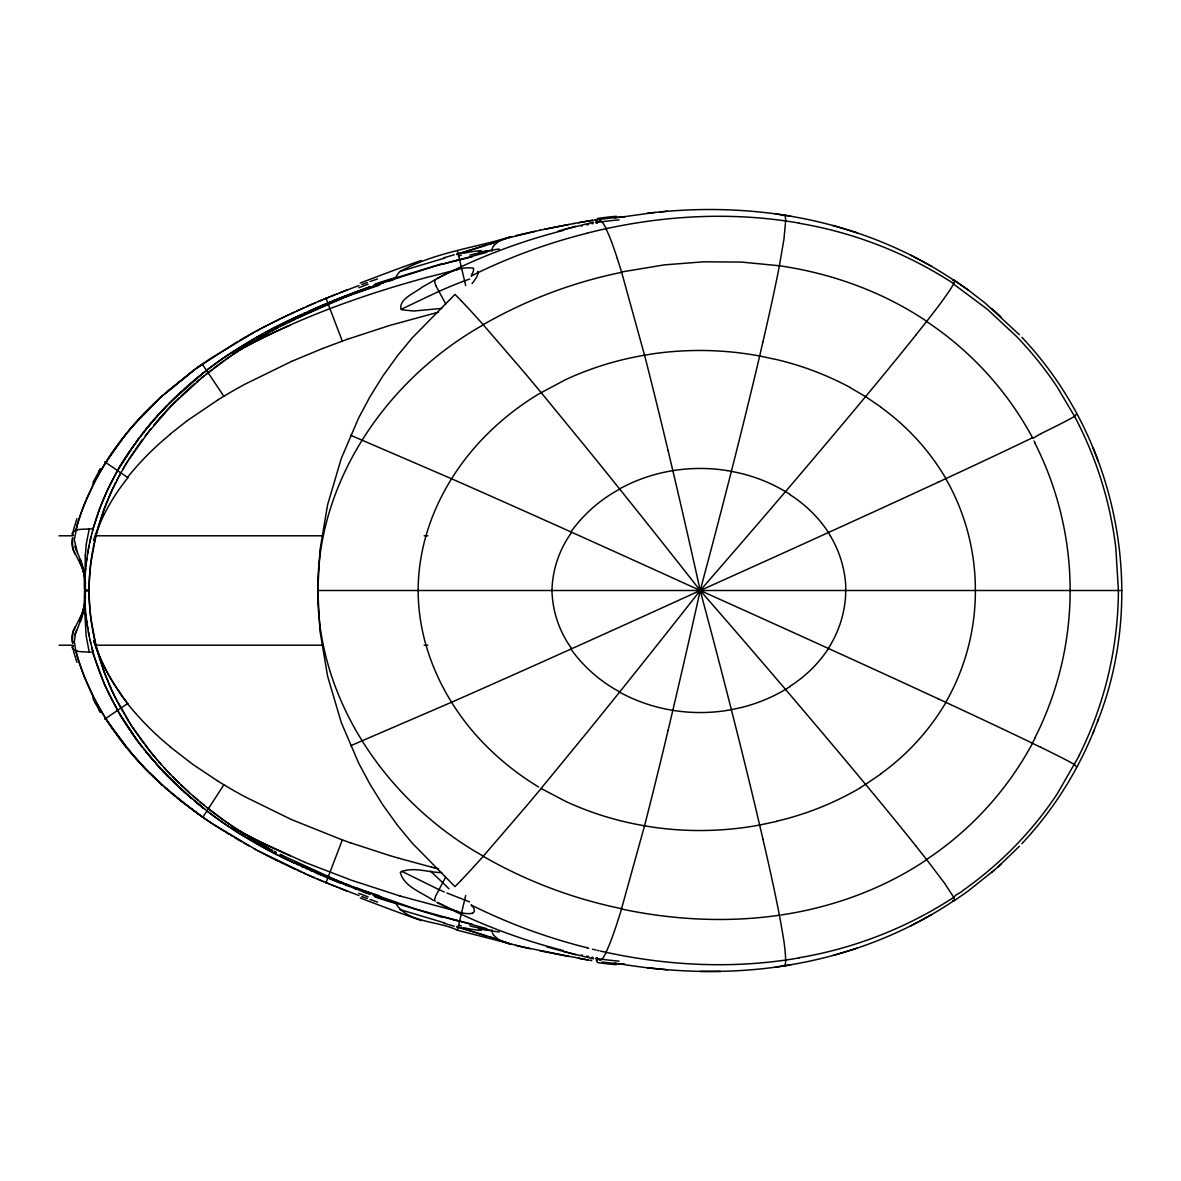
<?xml version="1.0" encoding="UTF-8"?>
<svg xmlns="http://www.w3.org/2000/svg" width="1181" height="1181" viewBox="0 0 1181 1181"><rect width="100%" height="100%" fill="white"/><g stroke="black" fill="none" stroke-linecap="round" stroke-linejoin="round"><path stroke-width="1.5" d="M84.678 597.187L85.298 555.528M85.357 590.057L85.121 599.343M84.737 592.434L84.131 575.516M84.737 592.434L84.131 605.484M85.357 592.316L85.283 596.715M84.589 589.171L84.604 587.09M461.107 880.376L454.98 886.621L412.346 843.264L397.746 825.608L382.674 804.689L369.904 784.095L358.655 763.088L341.235 722.388L327.58 676.108L319.962 630.846L317.778 590.5L319.962 550.154L327.58 504.892L341.235 458.612L358.655 417.912L369.904 396.905L382.674 376.311L397.746 355.392L412.346 337.736L454.98 294.379L461.107 300.624M880.893 407.061L865.57 396.639L856.24 407.844A443.229 13.611 -48.9 0 1 785.483 491.621L770.809 508.775A443.584 13.626 -48.9 0 1 722.551 564.769L700.215 590.5L680.758 615.212A408.286 13.08 -51.8 0 1 619.597 692.066L609.116 705.101A382.245 12.253 -51.8 0 1 587.695 731.6L540.411 789.292A320.76 10.275 -51.8 0 1 526.933 805.442L483.324 856.151C388.549 802.947 317.187 701.484 317.778 590.5C317.187 479.516 388.549 378.053 483.324 324.849L523.714 371.735A322.502 10.334 51.8 0 1 540.411 391.708L587.695 449.4A382.245 12.253 51.8 0 1 609.116 475.899L619.597 488.934A408.286 13.08 51.8 0 1 680.758 565.802L700.215 590.5L722.565 616.231A443.584 13.626 48.9 0 1 770.809 672.225L785.498 689.394A443.229 13.611 48.9 0 1 856.21 773.127L865.57 784.361L880.893 773.939M72.425 533.827L73.001 535.554M84.604 587.164L84.633 585.599M1021.86 337.323C1116.931 437.472 1148.67 592.906 1097.518 721.65M84.633 585.628L84.648 584.654M84.663 584.713L84.692 583.193M84.678 583.813L85.298 572.696M596.922 957.821L596.567 961.29M84.707 582.705L84.766 581.259M84.796 580.698L84.84 579.812M85.298 555.528L86.287 544.087M596.494 222.589L596.567 219.71M85.121 574.926L85.445 570.91M85.342 572.017L86.272 562.938M85.504 570.069L85.637 568.696M85.873 566.481L86.021 565.153M86.065 564.71L86.169 563.824M86.287 544.087L89.195 528.999A21.922 1.535 -0.1 0 1 92.413 528.94L93.55 527.272A252.955 252.955 0 0 1 107.368 490.366L117.598 470.451M86.228 563.293L86.863 558.465M86.479 561.359L86.803 558.953M86.863 558.524L87.778 552.693M87.615 553.623L88.295 549.77M87.852 552.221L88.103 550.818M72.351 539.363L72.868 548.87L79.895 563.012M88.368 549.327L88.782 547.157M88.457 548.855L89.106 545.504M617.309 258.506L621.56 271.97L664.401 264.869L703.92 261.798L741.742 262.093L779.386 265.769L783.948 239.212L785.645 220.95A540.736 21.288 -74.9 0 0 783.092 215.385L782.767 215.577M88.988 546.124L89.402 544.042M72.44 538.92L72.632 538.034M89.49 543.6L90.996 536.956M89.697 542.655L90.007 541.223M72.705 537.724L71.967 543.009A17.125 17.125 0 0 0 72.262 546.449L73.325 550.184A41.822 41.822 0 0 0 75.215 554.288M90.11 540.75L91.852 533.546M763.015 341.56L759.663 355.968A398.691 15.693 -74.9 0 1 732.929 465.211L726.61 489.967A397.48 15.648 -74.9 0 1 710.992 549.992L700.215 590.5A373.978 14.881 -77.5 0 1 672.845 710.209L668.106 730.316M585.806 959.577L522.888 947.029L457.431 930.215L465.698 895.478M91.823 533.635L93.196 528.512M776.818 821.371L759.663 825.032A329.691 329.337 90 0 1 654.274 827.364L644.531 825.859L620.527 912.411M92.723 530.254L93.078 528.94M93.314 528.099L99.691 508.642L107.338 490.351M77.149 525.442L74.3 539.791L77.385 552.398M73.37 530.151L76.927 518.666M620.261 913.238L616.6 924.634A526.386 20.948 -77.5 0 1 609.263 944.992L605.705 953.111M103.943 509.601L95.912 535.672L90.981 561.979A224.995 224.995 0 0 0 90.981 619.021L95.912 645.328L103.943 671.413M100.592 468.606L93.181 482.055A443.052 53.972 -0.2 0 0 93.166 483.649M103.736 510.177L112.047 490.189M104.105 509.173L104.578 507.919M80.426 620.97L75.422 634.079L74.3 641.711M104.74 507.49L105.05 506.664M325.941 882.812L342.313 839.912L350.639 842.88M1021.86 843.677C1052.773 810.801 1077.382 772.02 1094.182 730.138M105.375 505.822L105.7 504.996M1093.119 732.855L1098.492 719.14M106.024 504.154L107.028 501.674M107.368 500.833L108.416 498.367M108.755 497.541L109.11 496.714M109.464 495.902L109.833 495.075M110.187 494.263L110.748 493.038M111.044 492.359L115.753 482.527M112.239 489.775L112.815 488.565M107.988 488.964L113.14 478.615M113.007 488.152L120.182 474.112M916.043 334.828C927.986 319.667 940.209 304.668 950.882 288.563C952.24 286.082 954.248 283.691 954.602 280.812C901.398 244.777 838.938 222.353 775.208 213.909M1079.419 755.25L1057.216 793.868A356.603 356.455 90 0 1 1016.516 844.533C1000.233 861.51 982.238 876.833 963.046 890.43C960.064 893.84 951.738 894.858 954.602 900.188C901.398 936.223 838.938 958.647 775.208 967.091M79.895 617.988L72.868 632.13L72.351 641.637M99.381 470.407L100.444 468.739M1035.043 738.022L1032.356 743.203L1040.771 747.293M116.771 480.534L117.273 479.56M117.775 478.6L118.277 477.641M113.568 477.803L113.996 476.991M119.045 476.209L119.561 475.249M114.424 476.194L117.82 470.068M119.827 474.777L125.555 464.724M120.344 473.817L120.875 472.872M472.533 274.051L471.337 276M117.79 470.112L118.558 468.783M122.794 469.462L124.596 466.377M117.524 470.584L122.691 461.83M119.502 467.159L118.617 468.695L138.59 438.491M119.945 466.392L120.403 465.624M830.538 644.87L828.339 648.428M120.861 464.871L129.954 450.611M125.511 464.827L127.843 460.989M125.968 464.059L127.371 461.756M445.68 877.084L435.641 896.054A936.046 29.983 -51.8 0 0 435.184 901.28M104.002 465.181L104.666 464.103M123.164 461.077L123.621 460.324M127.74 461.166L150.784 428.792M108.918 457.416L95.882 479.442L85.047 502.707A239.95 239.95 0 0 0 75.776 530.284L74.226 531.214M105.33 463.026L126.943 432.851M128.788 459.453L139.196 443.967M105.67 462.48L111.309 453.829M124.02 459.675L139.21 437.693M212.447 823.792L202.837 817.267L223.873 784.76A540.972 540.972 0 0 0 244.556 796.585L291.53 819.599L342.313 839.912M109.39 456.693L120.536 440.985L135.239 423.078M73.001 645.461L72.425 647.173M111.796 453.12L112.771 451.688M130.988 449.075L151.803 422.06M493.658 245.633L499.888 240.393L509.764 237.041M113.273 450.98L117.185 445.488M139.845 443.067L142.502 439.435M117.982 444.41L118.794 443.318M120.403 441.177L126.116 433.87M140.273 436.291L143.595 432.025M145.204 435.848L171.806 405.186L203.796 376.03M143.492 432.157L160.07 412.76L175.57 396.993M145.986 429.028L163.096 409.541M127.769 431.847L131.903 426.917M153.648 425.308L157.147 421.174M128.596 430.844L144.215 413.335L161.959 396.122M157.442 420.835L159.804 418.118M132.73 425.957L161.871 396.196L193.743 370.244M152.999 420.687L155.405 417.926M160.114 417.779L161.015 416.775M136.081 422.134L136.937 421.189M161.31 416.435L162.52 415.092M156.615 416.568L172.987 399.488L190.717 383.279M162.816 414.752L163.731 413.749M137.778 420.244L141.233 416.494M164.026 413.424L165.251 412.095M165.561 411.756L166.477 410.767M166.787 410.442L171.776 405.231M142.104 415.564L147.448 410.028M163.273 409.364L166.89 405.585M1019.38 846.29L998.034 866.869M173.046 403.946L179.438 397.598M148.348 409.113L151.065 406.397M169.341 403.105L203.088 373.093M151.98 405.511L153.825 403.725A362.921 362.921 0 0 1 161.295 396.727L195.736 368.782L238.016 341.339M180.737 396.358L192.724 385.375M176.84 395.797L181.948 391.044M183.527 389.597L185.624 387.737M186.214 387.206L188.739 384.991M952.905 900.483L954.263 900.719L968.021 891.124L994.55 869.939M991.553 872.582L1000.957 864.285M165.03 393.362L193.905 370.111M193.404 384.785L194.762 383.604M189.477 384.356L192.031 382.157M196.828 381.832L199.471 379.603M192.4 381.847L195.219 379.47M193.758 380.695L206.941 370.081A413.261 413.261 0 0 1 227.106 355.511L265.312 332.363M170.005 434.254L187.277 420.628M195.884 378.924L197.921 377.256M201.361 378.023L231.328 355.511M198.6 376.695L205.007 371.587M205.834 374.392L209.096 371.794M209.406 371.543L212.27 369.328M205.435 371.262L206.217 370.642M213.702 368.221L218.042 364.959M187.277 420.643L218.396 399.591M219.489 363.896L223.888 360.707M194.865 369.417L202.837 363.733A480.091 480.091 0 0 1 211.355 357.932L254.963 331.802M197.803 367.291L199.471 366.095M200.032 365.697L201.154 364.914M225.364 359.659L246.534 345.59L269.504 332.215M202.276 364.117L223.873 396.24A540.972 540.957 0 0 1 244.556 384.416L291.53 361.401M104.696 719.185L127.637 703.522A232.509 232.509 0 0 1 121.008 694.605L119.414 692.332M232.79 354.507L237.307 351.495M953.51 896.97L944.711 883.432L926.716 859.679C883.196 888.953 832.708 907.303 780.936 914.995M789.823 686.692L785.498 689.394A161.074 160.823 90 0 1 731.364 709.589M238.828 350.491L254.195 340.925M1079.419 425.75L1074.577 416.317L1076.57 414.118M218.396 399.577L223.873 396.24M860.432 787.535L865.57 784.361M257.31 339.08L258.093 338.637M239.846 340.276L247.936 335.67M258.875 338.179L265.976 334.164M256.218 337.397L263.215 333.5M248.335 335.448L249.531 334.784M250.328 334.341L251.937 333.47M266.758 333.721L271.541 331.123M252.335 333.249L253.546 332.584M253.945 332.363L262.241 327.934M471.706 274.597A117.731 15.515 -35.9 0 0 473.197 268.087C455.01 265.74 437.959 278.627 422.193 287.101C414.9 293.08 398.661 298.867 400.964 309.378C422.946 299.162 445.99 287.072 469.595 279.1M255.967 331.271L259.215 329.529M270.936 331.448L271.94 330.916M264.972 332.555L269.076 330.37M910.315 926.111L931.75 914.625M271.896 330.931L272.841 330.414M441.738 872.582C428.349 872.641 412.863 866.19 400.3 872.257C403.385 886.429 421.942 892.511 433.338 900.38M472.784 913.282C460.25 915.511 448.308 907.17 437.147 902.402M266.729 331.61L280.989 324.288M272.737 330.488L273.933 329.853M259.628 329.322L260.839 328.672M274.287 329.661L275.247 329.159M261.665 328.244L270.257 323.801M269.859 329.957L270.641 329.543M275.143 329.219L276.339 328.584M263.289 327.388L264.928 326.532M271.423 329.13L273.771 327.919M276.206 328.658L277.55 327.964M265.341 326.325L266.566 325.69M277.417 328.023L278.554 327.447M267.378 325.262L268.205 324.849M274.317 327.639L277.653 325.956M279.587 326.916L283.189 325.085M269.563 324.14L286.215 315.947M271.069 323.387L271.896 322.974M272.309 322.767L273.948 321.941M283.056 325.159L283.898 324.731M283.602 324.878L285.64 323.86M274.361 321.734L275.601 321.114M278.14 325.72L279.115 325.233M285.566 323.904L290.127 321.645M276.428 320.701L277.668 320.095M279.941 324.819L287.47 321.158M281.609 324.007L285.772 321.97M278.495 319.697L279.735 319.077M289.744 321.822L292.268 320.597M1040.771 433.707L1032.696 438.446M281.388 318.279L283.056 317.468M292.179 320.642L298.202 317.733M293.419 320.036L294.645 319.446M283.883 317.069L284.71 316.67M286.378 321.66L293.892 318.102M288.312 320.745L289.168 320.331M285.536 316.272L308.891 305.599M297.523 318.058L343.066 297.952M287.204 315.489L288.873 314.707M291.722 319.121L292.563 318.722M299.989 316.892L300.815 316.493M289.699 314.308L290.541 313.91M293.611 318.22L299.059 315.681M302.469 315.726L304.949 314.559M291.367 313.526L292.209 313.142M295.206 317.482L297.863 316.242M293.036 312.744L294.719 311.976M305.761 314.176L307.429 313.423M937.98 482.276L955.842 473.98A408.508 6.806 -24.1 0 0 1032.283 437.841M298.837 315.799L313.674 309.112M299.812 315.342L301.76 314.456M308.256 313.039L309.082 312.655M296.387 311.208L298.07 310.441M310.263 312.109L311.459 311.563M298.896 310.057L301.421 308.92M303.709 313.57L305.658 312.685M312.655 311.031L313.851 310.485M315.032 309.953L316.228 309.407M302.262 308.551L303.945 307.798M309.142 311.12L310.854 310.352M317.423 308.876L319.815 307.813M306.469 306.676L307.68 306.13M313.024 309.392L320.952 305.968M321.011 307.296L322.221 306.765M291.545 361.401L322.62 348.484M308.699 305.687L310.116 305.067M309.776 305.215L313.009 303.812M315.43 308.344L318.073 307.193M323.417 306.233L328.687 303.96M310.854 304.742L311.932 304.27M312.552 304.019L314.087 303.34M318.959 306.809L319.83 306.425M313.762 303.487L315.165 302.882M314.987 302.971L322.738 299.694M320.715 306.056L341.885 297.317M321.601 305.672L326.03 303.797M318.412 301.509L321.66 300.136M331.521 302.749L334.371 301.554M350.58 745.772L451.57 702.237A347.819 5.875 -24.5 0 0 483.59 688.095L526.224 669.125A400.964 6.776 -24.5 0 0 571.279 648.915L578.159 645.815A461.062 7.795 -24.5 0 0 679.06 600.14L700.215 590.5A499.061 8.326 -24.1 0 0 816.691 537.872L864.536 516.067A409.792 6.835 -24.1 0 0 938.157 482.202M327.668 303.118L330.267 302.041M335.315 301.155L356.086 292.77M322.324 299.871L324.908 298.793M323.55 299.354L346.919 290.024M330.06 302.115L331.817 301.391M326 298.35L326.945 297.952M332.333 301.185L333.972 300.52M333.839 300.565L334.607 300.254M327.905 297.568L329.809 296.785M335.36 299.944L336.113 299.634M335.803 299.767L337.235 299.177M330.769 296.401L334.917 294.733M344.926 297.199L346.801 296.446M338.873 298.527L340.113 298.025M340.719 297.789L350.831 293.848M348.661 295.693L383.456 282.658M952.905 280.517L954.263 280.281L968.021 289.876L984.969 302.912L1019.38 334.71M336.201 294.217L337.486 293.715M342.357 297.125L370.362 286.54M339.198 293.036L341.339 292.194M322.62 348.484L347.435 339.257M342.416 291.766L358.965 285.522M358.035 292.017L386.896 281.447M351.997 293.419L354.595 292.445M354.093 292.637L355.525 292.091M355.761 292.017L357.385 291.412M357.179 291.486L358.773 290.91M358.522 290.998L369.24 287.19M539.983 230.206L506.782 238.267M509.041 237.44L510.945 236.746M361.726 284.518L367.276 282.525M505.586 238.695L506.885 238.222M505.719 238.651L497.57 241.514M373.226 285.507L376.842 284.222M347.435 339.257L389.774 325.425L438.461 312.153M370.052 281.536L377.521 278.923M501.172 240.26L498.736 241.116M378.053 283.809L380.474 282.953M497.718 241.47L494.47 242.577M381.684 282.539L384.091 281.713M386.586 281.55L434.888 266.153L487 252.321M495.621 242.179L496.684 241.825M385.301 281.299L387.737 280.473M492.846 243.124L494.544 242.548M489.48 244.26L493.451 242.917M388.948 280.059L391.369 279.247M491.193 243.685L492.329 243.301M490.041 244.068L456.663 254.535M392.579 278.834L442.609 263.555M400.034 271.438L444.868 258.004M388.342 280.886C395.133 280.96 396.004 275.867 399.695 271.66C433.693 252.631 474.467 247.877 511.521 236.613M857.199 948.181L833.092 955.518M76.765 529.9L75.776 530.284L77.311 529.782M558.273 231.033L593.585 222.161M426.71 277.446C369.432 293.036 313.039 312.714 259.864 339.316A572.017 572.017 0 0 0 232.657 353.842M564.429 229.306L575.885 226.206M426.71 277.446L457.623 269.534M587.341 233.07C656.252 215.724 728.839 210.838 799.035 223.076M458.627 255.834L461.446 255.126M515.743 235.609L534.978 231.269M581.229 226.073L582.307 225.822M586.617 224.892L588.788 224.434M539.806 230.236L574.32 223.445M493.717 245.678A9.197 9.197 0 0 0 491.99 250.416L478.6 252.025M544.633 229.217L568.814 224.449M592.035 223.77L593.113 223.549M597.453 222.692L599.269 221.187A653.167 25.997 77.5 0 1 605.661 227.741M731.379 709.707L727.673 710.357M573.671 223.563L585.806 221.438M578.528 222.692L588.241 221.024M799.035 957.924C733.283 969.394 665.361 965.822 600.435 951.059M538.595 786.974L538.433 786.871A272.87 272.575 90 0 1 490.927 750.496C442.698 704.836 411.903 637.784 419.225 570.644C424.732 517.116 452.323 467.351 490.942 430.519A272.87 272.575 -90 0 1 538.462 394.144L565.551 379.662A310.972 310.647 90 0 1 644.546 355.23L654.274 353.621A329.691 329.337 -90 0 1 759.663 355.998L776.818 359.629A302.838 302.513 90 0 1 849.995 387.383M586.293 221.349L589.068 220.877M588.463 220.995L591.268 220.522M589.216 220.862L592.552 220.316M614.563 218.027L654.953 212.447M591.696 220.448L592.98 220.256M790.591 964.892C732.382 974.65 672.609 973.144 614.563 962.973M594.264 220.05L595.608 219.858M595.49 219.873L614.415 217.584M596.095 219.784L596.922 223.194M441.738 308.418L413.778 311.016L401.599 309.776M659.78 211.989C703.315 207.664 747.425 208.978 790.591 216.108M647.247 213.215L667.501 211.207M1076.57 766.882L1074.577 764.683M87.955 590.5L84.589 590.5L88.25 590.5M700.333 971.432L720.587 971.402M59.05 535.79L71.952 535.79M95.927 535.79L322.723 535.79M424.141 535.79L427.832 535.79M84.574 590.5L89.166 590.5M317.778 590.5L1121.95 590.5M59.05 645.21L71.952 645.21M95.927 645.21L322.723 645.21M424.141 645.21L427.832 645.21M118.41 711.966L104.843 685.083L92.413 652.06A21.922 1.535 0.1 0 1 89.18 652.015A20.918 1.461 0.1 0 1 85.504 651.912A16.549 1.166 0.1 0 1 77.164 651.233L74.226 649.786M614.415 963.416L602.148 962.057M647.247 967.785L667.501 969.793M478.6 928.989L492.034 930.584A9.197 9.197 0 0 0 493.717 935.337M779.49 265.784C831.409 273.283 882.842 291.751 926.716 321.321M590.899 960.419L591.696 960.552M591.268 960.478L589.836 960.256M727.673 470.643L731.379 471.293M588.566 960.035L586.78 959.74M588.241 959.991L578.528 958.308M568.814 956.551L539.806 950.764M597.453 958.308L599.269 959.813A653.167 25.997 -77.5 0 0 605.661 953.259M592.035 957.23L593.113 957.451M77.119 651.189L75.776 650.716L74.3 641.696M621.56 909.03C673.332 919.969 727.038 922.789 779.49 915.216C781.866 930.082 785.321 944.933 785.645 960.05A540.736 21.288 74.9 0 1 783.092 965.615L782.767 965.423M588.788 956.566L586.617 956.108M581.229 954.927L582.307 955.178M530.166 948.683L515.743 945.39M564.429 951.694L593.585 958.839M599.018 950.735L597.616 950.41M596.198 950.085L594.323 949.642M592.463 949.184L593.393 949.406M487 928.694L415.476 908.986L352.41 886.798M461.446 925.874L458.627 925.181M457.623 911.466L400.034 895.995M438.461 868.862L434.047 867.755M509.764 943.973L499.888 940.622L493.658 935.367M588.743 948.269L587.341 947.93M431.847 867.194L434.047 867.755M431.847 867.208L399.148 858.336M546.936 946.941L575.885 954.794M442.609 917.445L392.579 902.166M457.431 930.215C438.299 920.604 406.234 923.247 395.118 902.166M444.868 922.996L400.034 909.562M399.148 858.351L389.774 855.575M456.663 926.48L490.041 936.946M400.034 895.995L351.643 880.303L305.082 862.41M857.199 232.819L833.092 225.482M389.774 855.59L350.004 842.644M489.48 936.754L492.329 937.699M388.948 900.941L391.369 901.767M491.193 937.315L493.451 938.083M492.846 937.876L495.621 938.821M385.301 899.715L387.737 900.542M494.47 938.423L496.684 939.19M496.05 938.969L500.493 940.504M381.684 898.461L384.091 899.302M498.736 939.899L499.725 940.238M377.521 902.077L370.052 899.479M368.177 893.456L363.305 891.729M378.053 897.206L380.474 898.047M500.213 940.416L503.446 941.552M501.172 940.74L502.102 941.08M383.456 898.342L373.152 894.652M373.226 895.493L376.842 896.778M503.209 941.464L504.494 941.921M503.888 941.715L506.885 942.778M505.173 942.158L505.985 942.453M326.916 877.572L362.124 891.315M367.276 898.49L361.726 896.497M506.383 942.6L507.992 943.176M370.362 894.475L361.77 891.33M507.55 943.014L509.675 943.796M509.041 943.56L510.945 944.254M358.965 895.478L342.416 889.234M354.507 888.525L355.525 888.909M469.595 901.9L446.935 893.028M366.317 892.127L334.843 879.653M346.683 885.558L345.856 885.248M346.919 890.976L319.49 879.963M342.195 889.145L339.626 888.142M336.629 886.961L337.914 887.462M348.661 885.307L350.536 886.06M335.345 886.444L333.632 885.765M339.154 882.591L339.907 882.901M344.926 883.816L346.801 884.569M337.441 881.912L336.216 881.41M332.673 885.381L330.769 884.613M328.864 883.831L329.809 884.215M341.206 882.296L343.066 883.048M334.607 880.746L332.333 879.815M326 882.665L326.945 883.048M331.581 879.505L329.307 878.575M339.346 881.528L280.561 854.586M327.801 877.941L328.554 878.251M323.55 881.646L311.326 876.464M350.58 435.228L451.57 478.763A347.819 5.875 24.5 0 1 483.59 492.905L520.747 509.424A398.248 6.732 24.5 0 1 571.294 532.085L578.159 535.185A461.062 7.795 24.5 0 1 679.06 580.86L700.215 590.5A499.061 8.326 24.1 0 1 816.691 643.128L864.536 664.933A409.792 6.835 24.1 0 1 938.157 698.798M305.082 862.41L259.864 841.684A572.017 572.017 0 0 1 232.657 827.172A620.778 620.778 0 0 0 290.393 855.885M333.411 879.063L334.371 879.446M327.255 877.719L286.378 859.34M323.373 876.081L324.258 876.464M317.335 879.048L318.412 879.505M444.336 891.921L443.303 891.478M329.159 877.247L330.577 877.852M328.687 877.055L325.808 875.815M320.715 874.959L321.601 875.328M318.959 874.191L319.83 874.575M314.087 877.66L310.116 875.933M442.255 891.035L440.188 890.134M317.187 873.438L318.073 873.807M323.417 874.767L324.613 875.283M314.545 872.287L315.43 872.67M310.854 876.258L307.68 874.87M309.776 875.8L256.779 850.172L211.355 823.068A480.091 480.091 0 0 1 202.837 817.282L176.796 797.647M321.011 873.719L322.221 874.235M439.155 889.692L401.599 871.224M312.478 871.371L309.732 870.146M318.619 872.656L319.815 873.187M303.945 873.217L305.628 873.955M317.423 872.124L315.032 871.061M305.658 868.33L306.824 868.847M300.579 871.711L301.421 872.08M312.655 869.984L313.851 870.515M298.896 870.943L299.738 871.327M310.263 868.891L311.459 869.437M301.76 866.559L302.735 867.002M297.228 870.176L298.07 870.559M309.082 868.345L306.588 867.208M295.545 869.408L293.036 868.256M937.98 698.724L955.842 707.02A408.508 6.806 24.1 0 1 1032.283 743.159M296.534 864.138L297.863 864.758M304.122 866.057L304.949 866.441M291.367 867.474L292.209 867.873M294.556 863.222L293.228 862.588M290.541 867.09L288.031 865.909M299.989 864.108L301.642 864.891M291.722 861.879L292.563 862.278M290.866 861.48L288.312 860.255M287.204 865.525L285.536 864.728M297.523 862.942L299.162 863.724M295.058 861.761L296.697 862.543M287.47 859.857L284.577 858.469M283.883 863.931L284.71 864.33M282.215 863.134L283.056 863.532M285.772 859.03L276.192 854.321M284.104 858.233L282.436 857.406M281.388 862.735L279.735 861.923M278.081 861.111L278.908 861.525M281.609 857.007L279.941 856.181M277.668 860.905L276.014 860.093M275.601 859.886L274.774 859.473M273.948 859.074L272.722 858.454M272.309 858.247L270.67 857.406M281.772 855.206L282.584 855.605M275.04 853.73L277.402 854.926M280.975 854.793L280.074 854.35M270.257 857.199L266.965 855.531M275.616 854.025L256.218 843.603M274.14 853.273L272.988 852.682M266.566 855.31L265.341 854.69M271.423 851.87L272.206 852.269M276.339 852.416L275.143 851.796M264.514 854.262L263.289 853.627M275.247 851.855L274.287 851.353M269.859 851.043L270.641 851.457M262.891 853.405L261.665 852.771M268.294 850.231L269.076 850.645M260.027 851.9L260.839 852.342M259.215 851.471L257.591 850.6M272.841 850.586L271.541 849.877M910.315 254.889L931.75 266.375M267.511 849.803L238.562 832.989M271.409 849.818L268.353 848.15M257.178 850.394L255.967 849.73M254.343 848.859L255.155 849.301M269.504 848.785C221.836 822.877 178.361 788.317 145.204 745.152M267.556 847.722L262.817 845.079M249.132 845.995L247.936 845.33M849.951 387.486L865.57 396.639M247.552 845.109L243.493 842.821M262.02 844.636L258.875 842.835M241.662 841.773L234.399 837.536M258.093 842.378L247.995 836.325M540.928 788.362L565.551 801.338A310.972 310.647 -90 0 0 644.546 825.77M230.782 835.38L232.598 836.458M223.873 784.775L218.396 781.423M228.981 834.288L225.409 832.074M218.396 781.423L193.212 764.683L170.005 746.761M223.622 830.966L213.421 824.427M244.925 834.406L231.299 825.475M237.883 832.561L227.106 825.489A413.261 413.261 0 0 1 206.955 810.919L206.705 810.742M789.823 494.308L785.498 491.606A161.074 160.823 -90 0 0 731.364 471.411M953.51 284.031L987.286 309.23L1016.531 336.452A356.603 356.455 -90 0 1 1057.231 387.117L1074.577 416.317M104.696 461.815L127.637 477.493M229.808 824.456L225.364 821.341M954.263 280.281L968.021 289.876M202.276 816.883L201.154 816.101M202.837 817.282L181.83 801.707L161.295 784.273A362.921 362.921 0 0 1 153.825 777.29L151.98 775.504M199.471 814.905L197.803 813.709M223.888 820.293L219.489 817.119M197.242 813.31L194.466 811.303M193.905 810.904L165.03 787.638M218.042 816.041L209.406 809.457M208.535 808.764L207.118 807.642M204.771 809.236L201.995 807.051M203.088 807.907L196.843 802.888M201.316 806.505L193.876 800.408M203.914 805.073L200.091 801.929M174.818 796.024L170.891 792.731M198.201 800.334L193.404 796.215M192.031 798.858L189.477 796.658M190.717 797.736L167.318 775.858L148.275 754.748M168.957 791.063L146.178 769.687L125.304 746.126M188.739 796.024L187.41 794.857M991.553 308.418L1000.957 316.715M185.624 793.278L183.527 791.403M189.344 792.628L180.737 784.656M161.959 784.893L144.215 767.665L128.596 750.171M180.663 788.79L181.948 789.971M178.11 786.413L179.379 787.594M176.84 785.217L169.341 777.91M179.438 783.402L173.046 777.068M151.065 774.603L149.249 772.802M148.348 771.887L137.778 760.756M168.115 776.67L163.244 771.621M170.522 774.485L166.787 770.558M119.502 713.855L118.617 712.32L136.214 739.291L157.221 765.111L181.047 789.144L206.941 810.919A427.876 427.876 0 0 0 256.233 843.574M162.978 771.341L143.669 749.079M166.477 770.233L164.026 767.591M136.937 759.826L135.239 757.922M161.31 764.579L160.114 763.221M159.804 762.882L158.623 761.538M134.339 756.888L109.39 724.307M157.442 760.165L152.497 754.319M151.921 753.611L131.696 726.094L115.354 697.676M145.957 751.928L147.108 753.345M916.043 846.172L926.716 859.679M95.056 702.769L93.181 698.945A443.052 53.972 0.2 0 1 93.166 697.366M126.116 747.145L105.434 718.166M124.477 745.093L117.982 736.604M142.429 747.514L140.273 744.709M95.085 702.813L100.606 712.423M100.444 712.276L99.381 710.593M140.952 745.61L120.861 716.144M143.58 742.997L141.971 740.841M139.21 743.307L135.003 737.623M141.44 740.118L137.764 735.01M117.185 735.512L111.796 727.895M121.008 694.605L122.617 696.864A234.443 234.443 0 0 0 127.637 703.522M133.984 736.191L130.943 731.851M137.247 734.272L130.338 723.983M111.309 727.171L104.888 717.266M129.954 730.404L127.991 727.466M471.337 905L472.533 906.949M108.918 723.599L107.043 720.705M127.017 725.99L125.511 723.673M828.339 532.572L830.538 536.13M129.275 722.314L129.748 723.067M125.038 722.92L124.094 721.429M106.585 719.982L105.67 718.52M128.316 720.779L125.511 716.188M123.164 719.923L123.621 720.676M105.33 717.989L94.303 698.532L85.047 678.293A239.95 239.95 0 0 1 75.776 650.731L77.149 655.573M122.691 719.17L110.645 697.528M104.002 715.834L103.884 715.642A251.76 251.76 0 0 1 77.031 655.603M445.68 303.916L435.981 285.861M119.945 714.608L120.403 715.376M124.596 714.638L123.68 713.088M122.972 711.848L121.909 710.002M120.61 707.655L119.827 706.238M119.561 705.751L118.794 704.319M118.543 703.846L118.026 702.887M117.273 701.44L116.771 700.481M1034.054 441.03L1035.043 442.978M115.959 698.886L113.775 694.472M115.162 697.277L114.557 696.081M605.676 227.83L609.248 235.934A521.943 20.771 77.5 0 1 617.294 258.403M114.365 695.668L111.486 689.601M109.981 696.155L107.338 690.649A252.955 252.955 0 0 1 93.52 653.743L93.343 653.004M113.583 694.059L113.007 692.848M112.815 692.45L112.239 691.225M112.047 690.826L103.736 670.838M111.294 689.202L110.748 687.977M110.556 687.563L109.464 685.113M108.755 683.459L109.11 684.286M108.062 681.821L108.416 682.648M107.368 680.167L107.722 680.994M106.689 678.514L107.028 679.341M77.385 552.398L80.426 560.03M106.364 677.673L104.74 673.51M1098.492 461.86L1093.119 448.145M325.941 298.188L342.313 341.102M104.578 673.096L104.105 671.827M73.37 650.849L76.927 662.334M621.56 271.97L644.531 355.141M93.196 652.488L92.812 651.13M93.078 652.06L92.694 650.657M92.723 650.746L91.823 647.365M92.561 650.185L92.31 649.255M92.192 648.782L90.553 642.154M89.195 652.015L86.169 635.939L84.855 613.662M668.106 450.684L672.845 470.673A373.978 14.881 77.5 0 1 700.215 590.5L710.992 631.008A397.48 15.648 74.9 0 1 726.61 691.033L732.914 715.775A398.691 15.693 74.9 0 1 759.634 824.958L763.015 839.44M457.431 250.8L465.698 285.536M90.775 643.114L89.49 637.4M90.332 641.209L90.11 640.264M72.632 642.966L72.44 642.08M72.705 643.276L71.967 638.006A17.125 17.125 0 0 1 72.262 634.551L73.325 630.816A41.822 41.822 0 0 1 75.215 626.712M89.402 636.972L89.092 635.408M89.195 635.969L88.634 633.105M88.782 633.843L88.545 632.632M88.368 631.673L88.575 632.795M88.486 632.278L87.158 624.469M87.852 628.794L87.689 627.834M87.527 626.875L87.379 625.915M86.936 623.022L87.173 624.587M86.863 622.535L86.567 620.365M86.803 622.062L85.416 609.957M86.169 617.191L86.065 616.305M85.962 615.419L85.873 614.533M596.567 959.415L596.804 961.319A467.469 18.601 -77.5 0 1 596.641 960.212L596.523 958.898A586.839 23.354 -77.5 0 1 596.494 958.263M85.445 610.09L84.692 597.63L84.855 613.662M85.357 609.204L85.091 605.646M85.121 581.657L85.357 587.843M85.047 605.1L84.958 603.639M84.929 603.166L84.855 601.705M84.811 600.73L84.766 599.756M85.283 584.3L85.357 589.599M84.663 596.302L84.678 597.32M84.663 596.833L84.633 595.372M84.633 595.401L84.604 593.836M84.604 593.615L84.589 590.943M85.357 589.157L85.357 590.5M89.195 528.999A20.918 1.461 -0.1 0 0 85.504 529.103A16.549 1.166 -0.1 0 0 77.164 529.767M103.839 510.222A233.41 233.41 0 0 0 89.003 590.5A233.41 233.41 0 0 0 103.839 670.793M597.365 218.485A65.221 13.449 -10.2 0 1 616.393 216.3M93.535 540.455A194.983 194.983 0 0 1 127.947 477.744M127.489 477.375A289.98 289.98 0 0 1 170.123 434.401M486.395 244.88A90.907 5.019 -15.9 0 1 456.693 254.136M442.565 264.204A63.656 3.425 -15.5 0 1 456.84 260.351M453.164 261.503A61.515 1.565 -14.5 0 1 472.311 256.764M469.846 255.111A62.372 3.189 -15.5 0 1 499.327 249.088M206.926 370.052A427.876 427.876 0 0 1 256.233 337.441M454.301 254.727A102.437 4.414 -16 0 1 443.613 257.871M79.895 562.496A53.425 53.425 0 0 1 85.475 584.285M232.642 353.783A620.778 620.778 0 0 1 290.393 325.129M72.513 533.827A389.154 27.193 -0.1 0 1 75.171 530.269M76.381 550.715A44.361 43.107 74.7 0 1 74.816 546.094M80.47 559.499A65.752 65.56 -75.7 0 1 84.412 575.487M77.031 525.397A251.76 251.76 0 0 1 103.958 465.403M596.494 222.751A586.839 23.354 77.5 0 1 596.523 222.146L596.641 220.788A467.469 18.601 77.5 0 1 596.804 219.681M614.563 217.466A63.789 15.427 -11.3 0 1 624.852 216.832M492.034 251.022A4.34 4.34 0 0 1 492.034 250.416M463.439 253.325A51.846 10.998 -18.1 0 1 481.287 250.593M616.393 964.7A65.221 13.449 10.2 0 1 597.365 962.53M170.123 746.613A289.98 289.98 0 0 1 127.489 703.64M456.693 926.864A90.907 5.019 15.9 0 1 486.395 936.134M456.84 920.649A63.656 3.425 15.5 0 1 442.565 916.796M472.311 924.236A61.515 1.565 14.5 0 1 453.164 919.497M499.327 931.912A62.372 3.189 15.5 0 1 469.846 925.904M443.613 923.143A102.437 4.414 16 0 1 454.301 926.273M85.475 596.715A53.425 53.425 0 0 1 79.895 618.519M121.2 694.458A189.713 189.713 0 0 1 93.683 640.501A188.502 188.502 0 0 0 119.591 692.214M75.171 650.731A389.154 27.193 0.1 0 1 72.513 647.173M74.816 634.92A44.361 43.107 -74.7 0 1 76.381 630.3M84.412 605.528A65.752 65.56 75.7 0 1 80.47 621.516M624.852 964.168A63.789 15.427 11.3 0 1 614.563 963.534M492.034 930.584A4.34 4.34 0 0 1 492.034 929.993M481.287 930.421A51.846 10.998 18.1 0 1 463.439 927.676M571.678 532.365A102.836 102.673 -90 0 0 551.97 590.485A102.836 102.673 -90 0 0 571.678 648.635M570.94 531.834A143.816 143.595 90 0 1 619.7 489.126M619.7 691.874A143.816 143.595 -90 0 1 570.94 649.166M945.76 478.659A223.135 222.899 90 0 1 975.358 590.5A223.135 222.899 -90 0 1 945.76 702.341M880.79 407.209A234.65 234.399 90 0 1 945.922 478.571M1034.881 443.067A326.768 326.502 -90 0 1 1070.148 590.5A326.768 326.502 90 0 1 1034.881 737.933M926.583 321.527A323.668 323.402 -90 0 1 1032.519 437.708M945.922 702.429A234.65 234.399 90 0 1 880.79 773.791M1032.519 743.292A323.668 323.402 -90 0 1 926.583 859.473M1079.375 425.765A375.499 375.351 90 0 1 1115.809 547.91L1118.407 590.5A373.137 373.004 -90 0 1 1079.257 755.161M789.69 494.529A128.67 128.463 -90 0 1 828.486 532.483M830.479 536.159A108.977 108.8 -90 0 1 845.744 585.658L845.626 595.342A108.977 108.8 -90 0 1 830.479 644.841M828.486 648.517A128.67 128.463 90 0 1 789.69 686.471M1074.415 416.435A379.219 6.318 -24.1 0 1 1040.682 433.752M1040.682 747.248A379.219 6.318 24.1 0 1 1074.415 764.565M435.951 285.817A929.048 29.761 51.8 0 1 435.199 279.735M727.673 710.342A171.954 171.673 90 0 1 672.845 710.342A165.635 165.37 -90 0 1 619.567 692.125M621.634 908.676A464.354 463.971 -90 0 1 483.221 856.328M668.106 730.271A358.389 14.261 -77.5 0 1 644.516 825.932M762.985 839.337A373.595 14.703 74.9 0 1 779.357 914.995M563.632 950.661A584.743 584.684 -90 0 1 437.25 902.491M587.37 947.826A568.622 568.401 -90 0 1 471.308 905.059M430.415 871.091A115.62 8.843 40.5 0 1 449.001 888.821M473.566 907.628A118.912 15.781 35.4 0 1 472.37 912.972M483.25 856.255A481.213 15.412 -51.8 0 1 461.18 880.273M953.761 897.339A407.238 407.076 -90 0 1 799.006 957.747M860.521 787.683A299.324 299 90 0 1 776.773 821.194M865.525 784.302A399.916 12.282 48.9 0 1 916.116 846.246M727.673 470.658A171.954 171.673 90 0 0 672.845 470.658A165.635 165.37 90 0 0 619.567 488.875M483.221 324.672A464.354 463.971 90 0 1 621.634 272.324M644.516 355.068A358.389 14.261 77.5 0 1 668.106 450.729M779.357 266.005A373.595 14.703 -74.9 0 1 762.985 341.663M799.006 223.253A407.238 407.076 90 0 1 953.761 283.661M916.116 334.754A399.916 12.282 -48.9 0 1 865.525 396.698M437.25 278.509A584.743 584.684 -90 0 1 563.632 230.339M471.308 275.941A568.622 568.401 -90 0 1 587.37 233.174M477.611 271.453A115.62 14.984 -35.9 0 1 472.075 283.558M461.18 300.727A481.213 15.412 51.8 0 1 483.25 324.745M80.028 562.953A51.137 51.137 0 0 1 85.239 581.643M83.94 605.469A65.176 64.527 89.9 0 1 80.249 620.911M74.019 649.727A432.704 30.204 0.1 0 1 73.222 645.313M99.322 710.593A415.033 50.591 0.2 0 1 98.687 707.877M85.239 599.358A51.137 51.137 0 0 1 80.028 618.062M358.758 287.706A79.526 0.797 -20.9 0 1 368.103 284.163M360.264 283.041A99.042 2.406 -21.3 0 1 421.189 260.484M355.466 293.434A65.959 3.203 -20.1 0 1 379.485 285.182M375.13 284.001A64.054 4.724 -21 0 1 395.34 277.771M595.623 222.648A68.513 12.076 -9.7 0 1 619.095 219.902M340.246 298.882A83.128 10.393 -21.7 0 1 349.473 295.28M619.095 961.113A68.513 12.076 9.7 0 1 595.623 958.352M80.249 560.104A65.176 64.527 -89.9 0 1 83.94 575.546M73.222 535.702A432.704 30.204 -0.1 0 1 74.019 531.288M98.687 473.138A415.033 50.591 -0.2 0 1 99.322 470.407M368.103 896.837A79.526 0.797 20.9 0 1 358.758 893.294M421.189 920.53A99.042 2.406 21.3 0 1 360.264 897.959M379.485 895.833A65.959 3.203 20.1 0 1 355.466 887.566M395.34 903.229A64.054 4.724 21 0 1 375.13 897.014M349.473 885.735A83.128 10.393 21.7 0 1 340.246 882.118"/></g></svg>
